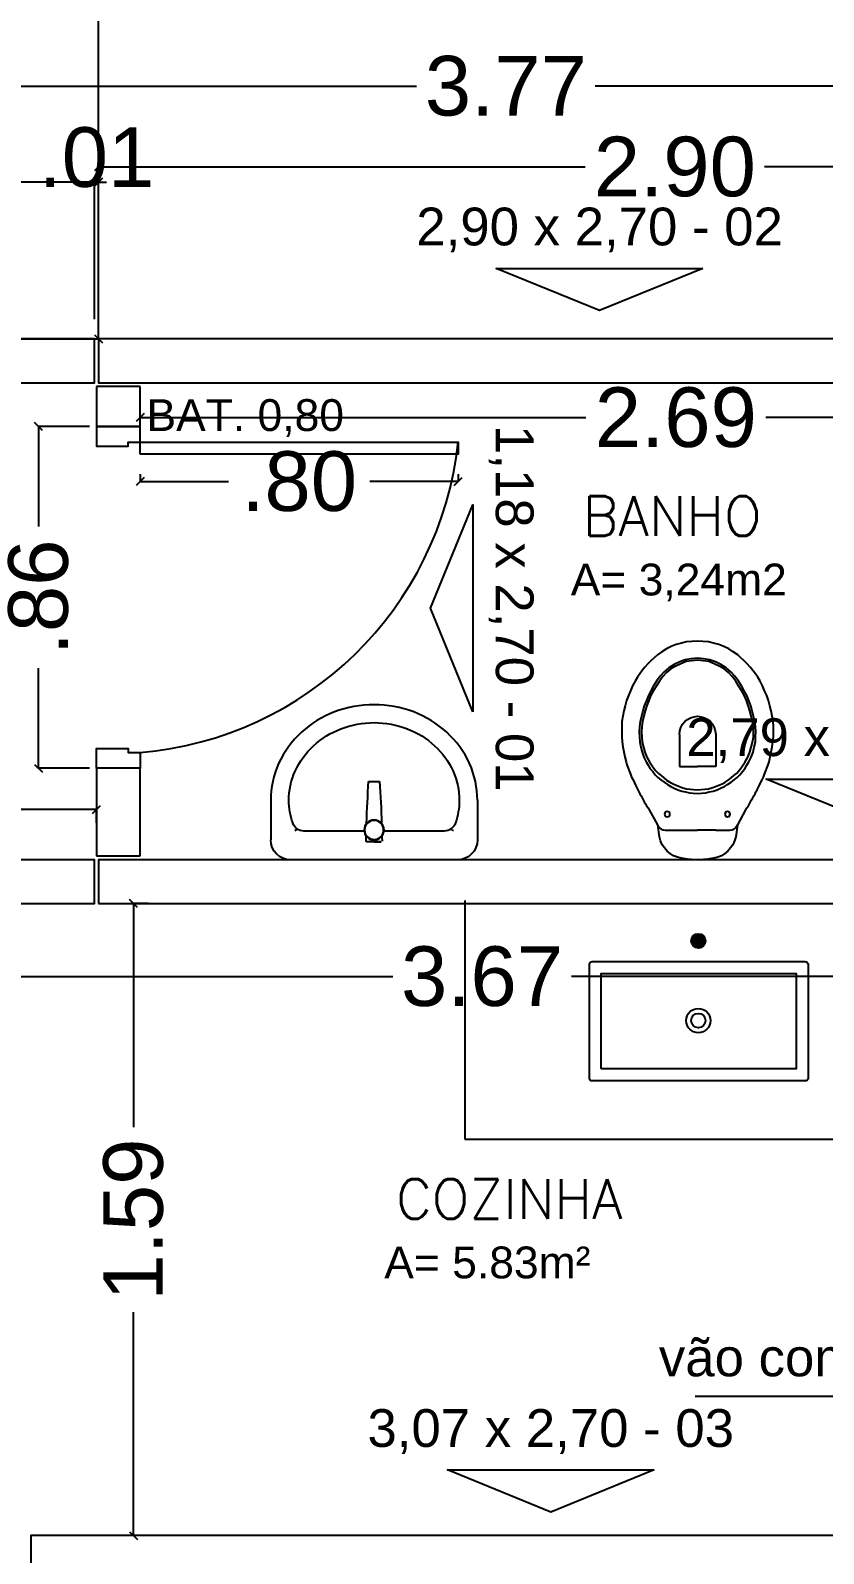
# Model space of a CAD drawing. Extents: x -135.4 to -46.2, y 65.4 to 86.5.
# Drawn here: x -101.058 to -99.063, y 74.407 to 78.238 of the extents above; entities that cross this region are included whole.
import ezdxf
from ezdxf.enums import TextEntityAlignment as Align

# ---------------------------------------------------------------- set-up
doc = ezdxf.new("R2010")
doc.units = 0
doc.header["$LTSCALE"] = 0.25
doc.header["$MEASUREMENT"] = 0
doc.header["$PDMODE"] = 34
doc.layers.get('0').update_dxf_attribs({"linetype": 'CONTINUOUS'})
doc.layers.get('Defpoints').update_dxf_attribs({"linetype": 'CONTINUOUS'})
for name, color, linetype in [('1', 1, 'CONTINUOUS'), ('3', 3, 'CONTINUOUS'), ('4', 4, 'CONTINUOUS'), ('cotas', 11, 'CONTINUOUS'), ('hatch-3', 3, 'CONTINUOUS'), ('HID-4', 1, 'CONTINUOUS'), ('LINHAS08', 2, 'CONTINUOUS'), ('paineis', 240, 'CONTINUOUS'), ('PAREDES', 4, 'CONTINUOUS'), ('sanit-4', 1, 'CONTINUOUS'), ('TEXTO', 3, 'CONTINUOUS'), ('TEXTO1', 3, 'CONTINUOUS'), ('TEXTO3', 3, 'CONTINUOUS'), ('vist-4', 1, 'CONTINUOUS')]:
    doc.layers.add(name, color=color, linetype=linetype)
doc.styles.add('Arial', font='ARIAL.TTF')
doc.styles.add('E50R60', font='ARIAL.TTF', dxfattribs={"height": 0.075})
doc.styles.add('E50R80', font='romans.shx')
doc.styles.add('ROMANS', font='ARIAL.TTF')
doc.dimstyles.new('DIM_20', dxfattribs={"dimtxt": 0.15, "dimasz": 0.02, "dimexe": 0, "dimexo": 0.05, "dimgap": 0.03, "dimtad": 0, "dimtoh": 1, "dimzin": 4, "dimdsep": 46, "dimtxsty": 'ROMANS', "dimblk": 'OBLIQUE', "dimcen": 0.03, "dimclrd": 11, "dimclre": 11, "dimclrt": 2, "dimadec": 0, "dimazin": 0, "dimtfac": 1, "dimtmove": 2, "dimatfit": 3, "dimldrblk": 'ORIGIN2', "dimfxl": 0, "dimtolj": 1, "dimtzin": 0, "dimarcsym": 0})

# ---------------------------------------------------------------- blocks, each defined once
blk = doc.blocks.new('8')
at = {"layer": 'PAREDES'}
blk.add_lwpolyline([(0, 0), (0.85, 0), (0.85, 0.11), (0, 0.11)], close=True, dxfattribs=at)
blk = doc.blocks.new('P290')
at = {"layer": 'PAREDES'}
blk.add_lwpolyline([(0, 0), (2.9, 0), (2.9, 0.11), (0, 0.11)], close=True, dxfattribs=at)
blk = doc.blocks.new('4')
at = {"layer": 'PAREDES', "rotation": 180}
blk.add_blockref('P290', (2.9, 0.11), dxfattribs=at)
blk = doc.blocks.new('_Oblique')
at = {"layer": 'cotas', "color": 0, "lineweight": -2}
blk.add_line((-0.5, -0.5), (0.5, 0.5), dxfattribs=at)
blk = doc.blocks.new('*D30')
at = {"layer": 'cotas', "color": 11, "lineweight": -2}
for p, q in [((-101.6361, 80.3817), (-100.887, 80.3817)), ((-100.887, 80.3817), (-100.887, 79.1471)), ((-100.887, 77.4617), (-100.887, 78.6964)), ((-101.6361, 77.4617), (-100.887, 77.4617))]:
    blk.add_line(p, q, dxfattribs=at)
at = {"layer": 'Defpoints', "color": 0}
for p in [(-101.6861, 80.3817), (-101.6861, 77.4617), (-100.887, 77.4617)]:
    blk.add_point(p, dxfattribs=at)
at = {"layer": 'cotas', "color": 11, "lineweight": -2, "xscale": 0.02, "yscale": 0.02, "zscale": 0.02}
for p, rotation in [((-100.887, 80.3817), 90), ((-100.887, 77.4617), 270)]:
    blk.add_blockref('_Oblique', p, dxfattribs=dict(at, rotation=rotation))
at = {"layer": 'cotas', "color": 2, "insert": (-100.887, 78.9217), "char_height": 0.15, "attachment_point": 5, "rotation": 90, "style": 'ROMANS'}
blk.add_mtext('\\A1;2.92', dxfattribs=at)
blk = doc.blocks.new('_Origin2')
at = {"layer": 'cotas', "color": 0, "lineweight": -2}
blk.add_line((-0.5, 0), (-1, 0), dxfattribs=at)
for radius in [0.5, 0.25]:
    blk.add_circle((0, 0), radius, dxfattribs=at)
blk = doc.blocks.new('*D31')
at = {"layer": 'cotas', "color": 11, "lineweight": -2}
for p, q in [((-101.747, 77.5217), (-101.747, 77.8561)), ((-101.747, 77.8561), (-101.5006, 77.8561)), ((-100.897, 77.8561), (-101.1434, 77.8561)), ((-100.897, 77.5117), (-100.897, 77.8561))]:
    blk.add_line(p, q, dxfattribs=at)
at = {"layer": 'Defpoints', "color": 0}
for p in [(-100.897, 77.8561), (-101.747, 77.4717), (-100.897, 77.4617)]:
    blk.add_point(p, dxfattribs=at)
at = {"layer": 'cotas', "color": 11, "lineweight": -2, "xscale": 0.02, "yscale": 0.02, "zscale": 0.02, "rotation": 180}
blk.add_blockref('_Oblique', (-101.747, 77.8561), dxfattribs=at)
at = {"layer": 'cotas', "color": 11, "lineweight": -2, "xscale": 0.02, "yscale": 0.02, "zscale": 0.02}
blk.add_blockref('_Oblique', (-100.897, 77.8561), dxfattribs=at)
at = {"layer": 'cotas', "color": 2, "insert": (-101.322, 77.8561), "char_height": 0.15, "attachment_point": 5, "style": 'ROMANS'}
blk.add_mtext('\\A1;.85', dxfattribs=at)
blk = doc.blocks.new('*D32')
at = {"layer": 'cotas', "color": 11, "lineweight": -2}
for p, q in [((-100.897, 77.8561), (-100.917, 77.8561)), ((-100.897, 77.5117), (-100.897, 77.8561)), ((-100.897, 77.8561), (-100.887, 77.8561)), ((-100.887, 77.5117), (-100.887, 77.8561)), ((-100.887, 77.8561), (-100.867, 77.8561))]:
    blk.add_line(p, q, dxfattribs=at)
at = {"layer": 'Defpoints', "color": 0}
for p in [(-100.887, 77.8561), (-100.897, 77.4617), (-100.887, 77.4617)]:
    blk.add_point(p, dxfattribs=at)
at = {"layer": 'cotas', "color": 11, "lineweight": -2, "xscale": 0.02, "yscale": 0.02, "zscale": 0.02}
blk.add_blockref('_Oblique', (-100.897, 77.8561), dxfattribs=at)
at = {"layer": 'cotas', "color": 11, "lineweight": -2, "xscale": 0.02, "yscale": 0.02, "zscale": 0.02, "rotation": 180}
blk.add_blockref('_Oblique', (-100.887, 77.8561), dxfattribs=at)
at = {"layer": 'cotas', "color": 2, "insert": (-100.892, 77.918), "char_height": 0.15, "attachment_point": 5, "style": 'ROMANS'}
blk.add_mtext('\\A1;.01', dxfattribs=at)
blk = doc.blocks.new('*D33')
at = {"layer": 'cotas', "color": 11, "lineweight": -2}
for p, q in [((-100.887, 77.5117), (-100.887, 77.8944)), ((-100.887, 77.8944), (-99.6629, 77.8944)), ((-97.987, 77.8944), (-99.2112, 77.8944)), ((-97.987, 77.5117), (-97.987, 77.8944))]:
    blk.add_line(p, q, dxfattribs=at)
at = {"layer": 'Defpoints', "color": 0}
for p in [(-97.987, 77.8944), (-100.887, 77.4617), (-97.987, 77.4617)]:
    blk.add_point(p, dxfattribs=at)
at = {"layer": 'cotas', "color": 11, "lineweight": -2, "xscale": 0.02, "yscale": 0.02, "zscale": 0.02, "rotation": 180}
blk.add_blockref('_Oblique', (-100.887, 77.8944), dxfattribs=at)
at = {"layer": 'cotas', "color": 11, "lineweight": -2, "xscale": 0.02, "yscale": 0.02, "zscale": 0.02}
blk.add_blockref('_Oblique', (-97.987, 77.8944), dxfattribs=at)
at = {"layer": 'cotas', "color": 2, "insert": (-99.437, 77.8944), "char_height": 0.15, "attachment_point": 5, "style": 'ROMANS'}
blk.add_mtext('\\A1;2.90', dxfattribs=at)
blk = doc.blocks.new('*D35')
at = {"layer": 'cotas', "color": 11, "lineweight": -2}
for p, q in [((-101.747, 77.5717), (-101.747, 78.0975)), ((-101.747, 78.0975), (-100.0868, 78.0975)), ((-97.977, 78.0975), (-99.6373, 78.0975)), ((-97.977, 77.5627), (-97.977, 78.0975))]:
    blk.add_line(p, q, dxfattribs=at)
at = {"layer": 'Defpoints', "color": 0}
for p in [(-101.747, 78.0975), (-101.747, 77.5217), (-97.977, 77.5127)]:
    blk.add_point(p, dxfattribs=at)
at = {"layer": 'cotas', "color": 11, "lineweight": -2, "xscale": 0.02, "yscale": 0.02, "zscale": 0.02, "rotation": 180}
blk.add_blockref('_Oblique', (-101.747, 78.0975), dxfattribs=at)
at = {"layer": 'cotas', "color": 11, "lineweight": -2, "xscale": 0.02, "yscale": 0.02, "zscale": 0.02}
blk.add_blockref('_Oblique', (-97.977, 78.0975), dxfattribs=at)
at = {"layer": 'cotas', "color": 2, "insert": (-99.862, 78.0975), "char_height": 0.15, "attachment_point": 5, "style": 'ROMANS'}
blk.add_mtext('\\A1;3.77', dxfattribs=at)
blk = doc.blocks.new('Lavatori')
for p, q in [((21, 0), (-21, 0)), ((-26, -15), (-26, -5)), ((-2.49, -7.23), (-17.64, -7.23)), ((0, -4.5), (-1.8, -4.5)), ((1.8, -4.5), (-1.8, -4.5)), ((0, -4.5), (1.8, -4.5)), ((17.64, -7.23), (2.49, -7.23)), ((26, -15), (26, -5)), ((-1.37, -19.72), (1.37, -19.72))]:
    blk.add_line(p, q)
blk.add_lwpolyline([(26, -15, -0.106878), (24.01, -24.18, -0.101579), (18.29, -32.06, -0.094885), (9.96, -37.18, -0.090639), (0, -39, -0.090639), (-9.96, -37.18, -0.094885), (-18.29, -32.06, -0.101579), (-24.01, -24.18, -0.106878), (-26, -15, -0.106878)], format="xyb")
for radius in [2.5, 2.4]:
    blk.add_circle((0, -7.5), radius)
for centre, radius, start, end in [((21, -5), 5, 0, 90), ((-21, -5), 5, 90, 180), ((-17.64, -10.23), 3, 90, 161.1369), ((-1.88, -15.82), 19.73, 154.1718, 155.3928), ((-1.8, -4.7), 0.2, 90, 180.8897), ((282.94, -0.28), 284.97, 180.8897, 181.1438), ((-282.94, -0.28), 284.97, 358.8562, 359.1103), ((17.64, -10.23), 3, 18.8631, 90), ((1.88, -15.82), 19.73, 24.6072, 25.8282), ((-3.71, -14.99), 17.72, 161.1369, 179.7948), ((282.94, -0.28), 284.97, 181.7805, 183.912), ((-282.94, -0.28), 284.97, 356.088, 358.2195), ((3.71, -14.99), 17.72, 0.2052, 18.8631), ((-3.71, -14.99), 17.72, 179.7948, 204.1968), ((3.71, -14.99), 17.72, 335.8032, 0.2052), ((-1.87, -14.16), 19.73, 204.1968, 227.3974), ((1.87, -14.16), 19.73, 312.6026, 335.8032), ((-0.69, -12.87), 21.48, 227.3974, 249.0784), ((0.69, -12.87), 21.48, 290.9216, 312.6026), ((0.08, -10.85), 23.65, 249.0784, 269.7948), ((-0.08, -10.85), 23.65, 270.2052, 290.9216)]:
    blk.add_arc(centre, radius, start, end)
blk = doc.blocks.new('BA1')
at = {"layer": 'sanit-4'}
for p, q in [((-0.381, 0.6952), (-0.3869, 0.6872)), ((-0.3745, 0.7033), (-0.381, 0.6952)), ((-0.3672, 0.7098), (-0.3745, 0.7033)), ((-0.3584, 0.7149), (-0.3672, 0.7098)), ((-0.3489, 0.7186), (-0.3584, 0.7149)), ((-0.3387, 0.7215), (-0.3489, 0.7186)), ((-0.3336, 0.7222), (-0.3387, 0.7215)), ((-0.3387, 0.7215), (-0.3387, 0.7215)), ((-0.3285, 0.7229), (-0.3336, 0.7222)), ((-0.3234, 0.7237), (-0.3285, 0.7229)), ((-0.3183, 0.7244), (-0.3234, 0.7237)), ((-0.3139, 0.7244), (-0.3183, 0.7244)), ((-0.3088, 0.7251), (-0.3139, 0.7244)), ((-0.3037, 0.7251), (-0.3088, 0.7251)), ((-0.2986, 0.7251), (-0.3037, 0.7251)), ((-0.2986, 0.7251), (-0.2986, 0.7251)), ((-0.2935, 0.7251), (-0.2986, 0.7251)), ((-0.2884, 0.7251), (-0.2935, 0.7251)), ((-0.2833, 0.7244), (-0.2884, 0.7251)), ((-0.2782, 0.7244), (-0.2833, 0.7244)), ((-0.2731, 0.7237), (-0.2782, 0.7244)), ((-0.268, 0.7229), (-0.2731, 0.7237)), ((-0.2629, 0.7222), (-0.268, 0.7229)), ((-0.2578, 0.7215), (-0.2629, 0.7222)), ((-0.2578, 0.7215), (-0.2578, 0.7215)), ((-0.2475, 0.7186), (-0.2578, 0.7215)), ((-0.2381, 0.7149), (-0.2475, 0.7186)), ((-0.2293, 0.7098), (-0.2381, 0.7149)), ((-0.222, 0.7033), (-0.2293, 0.7098)), ((-0.2154, 0.6952), (-0.222, 0.7033)), ((-0.2096, 0.6872), (-0.2154, 0.6952)), ((-0.3942, 0.6675), (-0.3985, 0.6376)), ((-0.3912, 0.6777), (-0.3942, 0.6675)), ((-0.3869, 0.6872), (-0.3912, 0.6777)), ((-0.2052, 0.6777), (-0.2096, 0.6872)), ((-0.2023, 0.6675), (-0.2052, 0.6777)), ((-0.2023, 0.6675), (-0.2023, 0.6675)), ((-0.1979, 0.6376), (-0.2023, 0.6675)), ((-0.4197, 0.5997), (-0.3993, 0.6369)), ((-0.3993, 0.6376), (-0.3971, 0.6405)), ((-0.3985, 0.6376), (-0.3993, 0.6376)), ((-0.3993, 0.6369), (-0.3993, 0.6376)), ((-0.3993, 0.6369), (-0.3993, 0.6369)), ((-0.3993, 0.6369), (-0.3993, 0.6369)), ((-0.3993, 0.6369), (-0.3993, 0.6369)), ((-0.3993, 0.6369), (-0.3993, 0.6369)), ((-0.3985, 0.6376), (-0.3985, 0.6376)), ((-0.3985, 0.6376), (-0.3985, 0.6376)), ((-0.3985, 0.6376), (-0.3985, 0.6376)), ((-0.3985, 0.6376), (-0.3985, 0.6376)), ((-0.3971, 0.6405), (-0.3942, 0.6449)), ((-0.3971, 0.6405), (-0.3971, 0.6405)), ((-0.3942, 0.6449), (-0.3898, 0.6478)), ((-0.3898, 0.6478), (-0.3847, 0.65)), ((-0.3847, 0.65), (-0.3796, 0.6507)), ((-0.3796, 0.6507), (-0.3438, 0.6507)), ((-0.3438, 0.6507), (-0.2986, 0.6507)), ((-0.2526, 0.6507), (-0.2986, 0.6507)), ((-0.2526, 0.6507), (-0.2169, 0.6507)), ((-0.2169, 0.6507), (-0.2118, 0.65)), ((-0.2169, 0.6507), (-0.2169, 0.6507)), ((-0.2118, 0.65), (-0.2067, 0.6478)), ((-0.2067, 0.6478), (-0.2023, 0.6449)), ((-0.2023, 0.6449), (-0.1994, 0.6405)), ((-0.1994, 0.6405), (-0.1979, 0.6376)), ((-0.1979, 0.6376), (-0.1979, 0.6376)), ((-0.1979, 0.6376), (-0.1979, 0.6376)), ((-0.1979, 0.6376), (-0.1979, 0.6376)), ((-0.1979, 0.6376), (-0.1979, 0.6376)), ((-0.1979, 0.6376), (-0.1979, 0.6376)), ((-0.1979, 0.6376), (-0.1979, 0.6369)), ((-0.1979, 0.6376), (-0.1979, 0.6376)), ((-0.1979, 0.6369), (-0.1972, 0.6369)), ((-0.1979, 0.6369), (-0.1979, 0.6369)), ((-0.1979, 0.6369), (-0.1979, 0.6369)), ((-0.1972, 0.6369), (-0.1768, 0.5997)), ((-0.435, 0.5741), (-0.4321, 0.5792)), ((-0.4321, 0.5792), (-0.4292, 0.5844)), ((-0.4321, 0.5792), (-0.4321, 0.5792)), ((-0.4292, 0.5844), (-0.4263, 0.5895)), ((-0.4263, 0.5895), (-0.4226, 0.5946)), ((-0.4226, 0.5946), (-0.4197, 0.5997)), ((-0.1768, 0.5997), (-0.1739, 0.5946)), ((-0.1768, 0.5997), (-0.1768, 0.5997)), ((-0.1739, 0.5946), (-0.1702, 0.5895)), ((-0.1702, 0.5895), (-0.1673, 0.5844)), ((-0.1673, 0.5844), (-0.1651, 0.5792)), ((-0.1658, 0.5792), (-0.1658, 0.5792)), ((-0.1651, 0.5792), (-0.1622, 0.5741)), ((-0.1651, 0.5792), (-0.1651, 0.5792)), ((-0.4569, 0.5318), (-0.4532, 0.5391)), ((-0.4532, 0.5391), (-0.4511, 0.5442)), ((-0.4532, 0.5391), (-0.4532, 0.5391)), ((-0.4511, 0.5442), (-0.4481, 0.5493)), ((-0.4503, 0.5391), (-0.4503, 0.5391)), ((-0.4481, 0.5493), (-0.446, 0.5544)), ((-0.446, 0.5544), (-0.443, 0.5596)), ((-0.443, 0.5596), (-0.4401, 0.5647)), ((-0.4401, 0.5647), (-0.4372, 0.569)), ((-0.4372, 0.569), (-0.435, 0.5741)), ((-0.3737, 0.5362), (-0.3657, 0.5413)), ((-0.3657, 0.5413), (-0.357, 0.545)), ((-0.3599, 0.534), (-0.3519, 0.5377)), ((-0.357, 0.545), (-0.3475, 0.5493)), ((-0.3519, 0.5377), (-0.3438, 0.5413)), ((-0.3475, 0.5493), (-0.338, 0.5523)), ((-0.3438, 0.5413), (-0.3351, 0.5442)), ((-0.338, 0.5523), (-0.3285, 0.5544)), ((-0.3351, 0.5442), (-0.3263, 0.5464)), ((-0.3285, 0.5544), (-0.3183, 0.5566)), ((-0.3263, 0.5464), (-0.3168, 0.5479)), ((-0.3183, 0.5566), (-0.3088, 0.5574)), ((-0.3168, 0.5479), (-0.3081, 0.5486)), ((-0.3088, 0.5574), (-0.2986, 0.5581)), ((-0.3081, 0.5486), (-0.2986, 0.5493)), ((-0.2986, 0.5581), (-0.2884, 0.5574)), ((-0.2986, 0.5581), (-0.2986, 0.5581)), ((-0.2986, 0.5493), (-0.2891, 0.5486)), ((-0.2986, 0.5493), (-0.2986, 0.5493)), ((-0.2891, 0.5486), (-0.2796, 0.5479)), ((-0.2884, 0.5574), (-0.2782, 0.5566)), ((-0.2796, 0.5479), (-0.2709, 0.5464)), ((-0.2782, 0.5566), (-0.2687, 0.5544)), ((-0.2709, 0.5464), (-0.2621, 0.5442)), ((-0.2687, 0.5544), (-0.2585, 0.5523)), ((-0.2621, 0.5442), (-0.2534, 0.5413)), ((-0.2585, 0.5523), (-0.249, 0.5493)), ((-0.2534, 0.5413), (-0.2446, 0.5377)), ((-0.249, 0.5493), (-0.2402, 0.545)), ((-0.2446, 0.5377), (-0.2366, 0.534)), ((-0.2402, 0.545), (-0.2308, 0.5413)), ((-0.2308, 0.5413), (-0.2227, 0.5362)), ((-0.1622, 0.5741), (-0.1593, 0.569)), ((-0.1593, 0.569), (-0.1564, 0.5647)), ((-0.1564, 0.5647), (-0.1534, 0.5596)), ((-0.1534, 0.5596), (-0.1513, 0.5544)), ((-0.1513, 0.5544), (-0.1483, 0.5493)), ((-0.1483, 0.5493), (-0.1454, 0.5442)), ((-0.1454, 0.5442), (-0.1432, 0.5391)), ((-0.1432, 0.5391), (-0.1432, 0.5391)), ((-0.1432, 0.5391), (-0.1396, 0.5318)), ((-0.4729, 0.4946), (-0.47, 0.5019)), ((-0.47, 0.5019), (-0.4671, 0.5099)), ((-0.4671, 0.5099), (-0.4642, 0.5172)), ((-0.4642, 0.5172), (-0.4605, 0.5245)), ((-0.4605, 0.5245), (-0.4569, 0.5318)), ((-0.4175, 0.4961), (-0.4109, 0.5034)), ((-0.4109, 0.5034), (-0.4044, 0.5114)), ((-0.4087, 0.4939), (-0.4029, 0.5012)), ((-0.4044, 0.5114), (-0.3978, 0.518)), ((-0.4029, 0.5012), (-0.3963, 0.5078)), ((-0.3978, 0.518), (-0.3905, 0.5245)), ((-0.3963, 0.5078), (-0.3898, 0.5136)), ((-0.3905, 0.5245), (-0.3825, 0.5304)), ((-0.3898, 0.5136), (-0.3832, 0.5194)), ((-0.3832, 0.5194), (-0.3759, 0.5253)), ((-0.3825, 0.5304), (-0.3737, 0.5362)), ((-0.3759, 0.5253), (-0.3679, 0.5296)), ((-0.3679, 0.5296), (-0.3599, 0.534)), ((-0.2366, 0.534), (-0.2286, 0.5296)), ((-0.2286, 0.5296), (-0.2213, 0.5253)), ((-0.2227, 0.5362), (-0.214, 0.5304)), ((-0.2213, 0.5253), (-0.214, 0.5194)), ((-0.214, 0.5304), (-0.206, 0.5245)), ((-0.214, 0.5194), (-0.2067, 0.5136)), ((-0.2067, 0.5136), (-0.2001, 0.5078)), ((-0.206, 0.5245), (-0.1987, 0.518)), ((-0.2001, 0.5078), (-0.1943, 0.5012)), ((-0.1987, 0.518), (-0.1921, 0.5114)), ((-0.1943, 0.5012), (-0.1885, 0.4939)), ((-0.1921, 0.5114), (-0.1855, 0.5034)), ((-0.1855, 0.5034), (-0.179, 0.4961)), ((-0.1396, 0.5318), (-0.1359, 0.5245)), ((-0.1359, 0.5245), (-0.1323, 0.5172)), ((-0.1323, 0.5172), (-0.1294, 0.5099)), ((-0.1294, 0.5099), (-0.1265, 0.5019)), ((-0.1265, 0.5019), (-0.1235, 0.4946)), ((-0.4839, 0.4538), (-0.481, 0.4662)), ((-0.481, 0.4662), (-0.478, 0.4786)), ((-0.478, 0.4786), (-0.4759, 0.4866)), ((-0.478, 0.4786), (-0.478, 0.4786)), ((-0.4759, 0.4866), (-0.4729, 0.4946)), ((-0.4379, 0.4545), (-0.4336, 0.4669)), ((-0.4336, 0.4669), (-0.4277, 0.4786)), ((-0.4306, 0.4545), (-0.4255, 0.4669)), ((-0.4277, 0.4786), (-0.4226, 0.4873)), ((-0.4277, 0.4786), (-0.4277, 0.4786)), ((-0.4255, 0.4669), (-0.419, 0.4786)), ((-0.4226, 0.4873), (-0.4175, 0.4961)), ((-0.419, 0.4786), (-0.4139, 0.4866)), ((-0.419, 0.4786), (-0.419, 0.4786)), ((-0.4139, 0.4866), (-0.4087, 0.4939)), ((-0.3438, 0.4903), (-0.2986, 0.4903)), ((-0.3438, 0.41), (-0.3438, 0.4903)), ((-0.2526, 0.4903), (-0.2986, 0.4903)), ((-0.2526, 0.41), (-0.2526, 0.4903)), ((-0.1885, 0.4939), (-0.1834, 0.4866)), ((-0.1834, 0.4866), (-0.1782, 0.4786)), ((-0.179, 0.4961), (-0.1739, 0.4873)), ((-0.1782, 0.4786), (-0.1717, 0.4669)), ((-0.1782, 0.4786), (-0.1782, 0.4786)), ((-0.1739, 0.4873), (-0.1688, 0.4786)), ((-0.1717, 0.4669), (-0.1666, 0.4545)), ((-0.1688, 0.4786), (-0.1629, 0.4669)), ((-0.1688, 0.4786), (-0.1688, 0.4786)), ((-0.1629, 0.4669), (-0.1586, 0.4545)), ((-0.1235, 0.4946), (-0.1206, 0.4866)), ((-0.1206, 0.4866), (-0.1184, 0.4786)), ((-0.1184, 0.4786), (-0.1155, 0.4662)), ((-0.1184, 0.4786), (-0.1184, 0.4786)), ((-0.1155, 0.4662), (-0.1126, 0.4538)), ((-0.489, 0.4159), (-0.4875, 0.4283)), ((-0.4875, 0.4283), (-0.4861, 0.4414)), ((-0.4861, 0.4414), (-0.4839, 0.4538)), ((-0.4445, 0.4159), (-0.4438, 0.429)), ((-0.4438, 0.429), (-0.4408, 0.4421)), ((-0.4408, 0.4421), (-0.4379, 0.4545)), ((-0.4387, 0.4166), (-0.4372, 0.4297)), ((-0.4372, 0.4297), (-0.4343, 0.4421)), ((-0.4343, 0.4421), (-0.4306, 0.4545)), ((-0.1666, 0.4545), (-0.1629, 0.4421)), ((-0.1629, 0.4421), (-0.16, 0.4297)), ((-0.16, 0.4297), (-0.1578, 0.4166)), ((-0.1586, 0.4545), (-0.1556, 0.4421)), ((-0.1556, 0.4421), (-0.1527, 0.429)), ((-0.1527, 0.429), (-0.152, 0.4159)), ((-0.1126, 0.4538), (-0.1104, 0.4414)), ((-0.1104, 0.4414), (-0.1089, 0.4283)), ((-0.1089, 0.4283), (-0.1075, 0.4159)), ((-0.489, 0.4027), (-0.489, 0.4159)), ((-0.489, 0.3903), (-0.489, 0.4027)), ((-0.4883, 0.3772), (-0.489, 0.3903)), ((-0.4452, 0.4035), (-0.4445, 0.4159)), ((-0.4445, 0.3903), (-0.4452, 0.4035)), ((-0.4423, 0.3772), (-0.4445, 0.3903)), ((-0.4394, 0.4035), (-0.4387, 0.4166)), ((-0.4387, 0.3903), (-0.4394, 0.4035)), ((-0.4365, 0.3772), (-0.4387, 0.3903)), ((-0.1578, 0.3903), (-0.16, 0.3772)), ((-0.1578, 0.4166), (-0.1578, 0.4035)), ((-0.1578, 0.4035), (-0.1578, 0.3903)), ((-0.152, 0.3903), (-0.1542, 0.3772)), ((-0.152, 0.4159), (-0.1513, 0.4035)), ((-0.1513, 0.4035), (-0.152, 0.3903)), ((-0.1075, 0.3903), (-0.1082, 0.3772)), ((-0.1075, 0.4159), (-0.1075, 0.4027)), ((-0.1075, 0.4027), (-0.1075, 0.3903)), ((-0.4883, 0.3772), (-0.4883, 0.3772)), ((-0.4861, 0.3641), (-0.4883, 0.3772)), ((-0.4839, 0.3509), (-0.4861, 0.3641)), ((-0.4802, 0.3378), (-0.4839, 0.3509)), ((-0.4423, 0.3772), (-0.4423, 0.3772)), ((-0.4394, 0.3641), (-0.4423, 0.3772)), ((-0.4357, 0.3509), (-0.4394, 0.3641)), ((-0.4365, 0.3772), (-0.4365, 0.3772)), ((-0.4336, 0.3633), (-0.4365, 0.3772)), ((-0.4321, 0.3378), (-0.4357, 0.3509)), ((-0.4299, 0.3502), (-0.4336, 0.3633)), ((-0.4255, 0.3371), (-0.4299, 0.3502)), ((-0.1666, 0.3502), (-0.171, 0.3371)), ((-0.1629, 0.3633), (-0.1666, 0.3502)), ((-0.1607, 0.3509), (-0.1644, 0.3378)), ((-0.16, 0.3772), (-0.1629, 0.3633)), ((-0.1571, 0.3641), (-0.1607, 0.3509)), ((-0.16, 0.3772), (-0.16, 0.3772)), ((-0.1542, 0.3772), (-0.1571, 0.3641)), ((-0.1542, 0.3772), (-0.1542, 0.3772)), ((-0.1126, 0.3509), (-0.1162, 0.3378)), ((-0.1104, 0.3641), (-0.1126, 0.3509)), ((-0.1082, 0.3772), (-0.1104, 0.3641)), ((-0.1082, 0.3772), (-0.1082, 0.3772)), ((-0.4766, 0.3247), (-0.4802, 0.3378)), ((-0.4722, 0.3123), (-0.4766, 0.3247)), ((-0.4671, 0.2999), (-0.4722, 0.3123)), ((-0.427, 0.3247), (-0.4321, 0.3378)), ((-0.4219, 0.3123), (-0.427, 0.3247)), ((-0.4204, 0.3247), (-0.4255, 0.3371)), ((-0.4153, 0.2999), (-0.4219, 0.3123)), ((-0.4153, 0.3115), (-0.4204, 0.3247)), ((-0.4087, 0.2991), (-0.4153, 0.3115)), ((-0.1812, 0.3115), (-0.1877, 0.2991)), ((-0.1753, 0.3247), (-0.1812, 0.3115)), ((-0.1746, 0.3123), (-0.1812, 0.2999)), ((-0.171, 0.3371), (-0.1753, 0.3247)), ((-0.1695, 0.3247), (-0.1746, 0.3123)), ((-0.1644, 0.3378), (-0.1695, 0.3247)), ((-0.1243, 0.3123), (-0.1294, 0.2999)), ((-0.1199, 0.3247), (-0.1243, 0.3123)), ((-0.1162, 0.3378), (-0.1199, 0.3247)), ((-0.462, 0.2875), (-0.4671, 0.2999)), ((-0.4554, 0.2758), (-0.462, 0.2875)), ((-0.4554, 0.2758), (-0.4554, 0.2758)), ((-0.4496, 0.2663), (-0.4554, 0.2758)), ((-0.4474, 0.2758), (-0.4474, 0.2758)), ((-0.4087, 0.2875), (-0.4153, 0.2999)), ((-0.4015, 0.2875), (-0.4087, 0.2991)), ((-0.4015, 0.2758), (-0.4087, 0.2875)), ((-0.3942, 0.2758), (-0.4015, 0.2875)), ((-0.4015, 0.2758), (-0.4015, 0.2758)), ((-0.392, 0.2634), (-0.4015, 0.2758)), ((-0.3942, 0.2758), (-0.3942, 0.2758)), ((-0.3854, 0.2641), (-0.3942, 0.2758)), ((-0.2023, 0.2758), (-0.2111, 0.2641)), ((-0.195, 0.2758), (-0.2045, 0.2634)), ((-0.195, 0.2875), (-0.2023, 0.2758)), ((-0.2023, 0.2758), (-0.2023, 0.2758)), ((-0.1877, 0.2991), (-0.195, 0.2875)), ((-0.1877, 0.2875), (-0.195, 0.2758)), ((-0.195, 0.2758), (-0.195, 0.2758)), ((-0.1812, 0.2999), (-0.1877, 0.2875)), ((-0.141, 0.2758), (-0.1469, 0.2663)), ((-0.1345, 0.2875), (-0.141, 0.2758)), ((-0.141, 0.2758), (-0.141, 0.2758)), ((-0.1294, 0.2999), (-0.1345, 0.2875)), ((-0.4438, 0.2576), (-0.4496, 0.2663)), ((-0.4372, 0.2488), (-0.4438, 0.2576)), ((-0.4306, 0.2408), (-0.4372, 0.2488)), ((-0.4233, 0.232), (-0.4306, 0.2408)), ((-0.4153, 0.2247), (-0.4233, 0.232)), ((-0.3818, 0.2525), (-0.392, 0.2634)), ((-0.3759, 0.2539), (-0.3854, 0.2641)), ((-0.3701, 0.2422), (-0.3818, 0.2525)), ((-0.365, 0.2452), (-0.3759, 0.2539)), ((-0.357, 0.2342), (-0.3701, 0.2422)), ((-0.3526, 0.2379), (-0.365, 0.2452)), ((-0.3431, 0.2277), (-0.357, 0.2342)), ((-0.3402, 0.232), (-0.3526, 0.2379)), ((-0.3271, 0.2269), (-0.3402, 0.232)), ((-0.2563, 0.232), (-0.2702, 0.2269)), ((-0.2439, 0.2379), (-0.2563, 0.232)), ((-0.2395, 0.2342), (-0.2534, 0.2277)), ((-0.2315, 0.2452), (-0.2439, 0.2379)), ((-0.2264, 0.2422), (-0.2395, 0.2342)), ((-0.2206, 0.2539), (-0.2315, 0.2452)), ((-0.2147, 0.2525), (-0.2264, 0.2422)), ((-0.2111, 0.2641), (-0.2206, 0.2539)), ((-0.2045, 0.2634), (-0.2147, 0.2525)), ((-0.1731, 0.232), (-0.1812, 0.2247)), ((-0.1658, 0.2408), (-0.1731, 0.232)), ((-0.1593, 0.2488), (-0.1658, 0.2408)), ((-0.1527, 0.2576), (-0.1593, 0.2488)), ((-0.1469, 0.2663), (-0.1527, 0.2576)), ((-0.4073, 0.2174), (-0.4153, 0.2247)), ((-0.3993, 0.2101), (-0.4073, 0.2174)), ((-0.3993, 0.2101), (-0.3993, 0.2101)), ((-0.3883, 0.2021), (-0.3993, 0.2101)), ((-0.3767, 0.1948), (-0.3883, 0.2021)), ((-0.3643, 0.189), (-0.3767, 0.1948)), ((-0.3292, 0.2225), (-0.3431, 0.2277)), ((-0.3139, 0.2196), (-0.3292, 0.2225)), ((-0.3132, 0.2247), (-0.3271, 0.2269)), ((-0.2986, 0.2182), (-0.3139, 0.2196)), ((-0.2986, 0.2233), (-0.3132, 0.2247)), ((-0.284, 0.2247), (-0.2986, 0.2233)), ((-0.2986, 0.2233), (-0.2986, 0.2233)), ((-0.2833, 0.2196), (-0.2986, 0.2182)), ((-0.2986, 0.2182), (-0.2986, 0.2182)), ((-0.2702, 0.2269), (-0.284, 0.2247)), ((-0.268, 0.2225), (-0.2833, 0.2196)), ((-0.2534, 0.2277), (-0.268, 0.2225)), ((-0.2198, 0.1948), (-0.2322, 0.189)), ((-0.2082, 0.2021), (-0.2198, 0.1948)), ((-0.1972, 0.2101), (-0.2082, 0.2021)), ((-0.1892, 0.2174), (-0.1972, 0.2101)), ((-0.1972, 0.2101), (-0.1972, 0.2101)), ((-0.1812, 0.2247), (-0.1892, 0.2174)), ((-0.3519, 0.1839), (-0.3643, 0.189)), ((-0.3387, 0.1802), (-0.3519, 0.1839)), ((-0.3256, 0.1773), (-0.3387, 0.1802)), ((-0.3125, 0.1759), (-0.3256, 0.1773)), ((-0.2986, 0.1751), (-0.3125, 0.1759)), ((-0.2847, 0.1759), (-0.2986, 0.1751)), ((-0.2986, 0.1751), (-0.2986, 0.1751)), ((-0.2709, 0.1773), (-0.2847, 0.1759)), ((-0.2578, 0.1802), (-0.2709, 0.1773)), ((-0.2446, 0.1839), (-0.2578, 0.1802)), ((-0.2322, 0.189), (-0.2446, 0.1839))]:
    blk.add_line(p, q, dxfattribs=at)
for centre in [(-0.3744, 0.6105), (-0.2228, 0.6105)]:
    blk.add_circle(centre, 0.00672, dxfattribs=at)
blk.add_arc((-0.2982, 0.41), 0.0456, 180, 0, dxfattribs=at)
blk = doc.blocks.new('ST10')
at = {"layer": 'sanit-4'}
h = blk.add_hatch(dxfattribs=at)
h.set_pattern_fill('ANSI31', color=256, scale=0.02, style=0)
h.set_pattern_definition([(45, (19.6210182, 28.5309195), (-0.00176776695, 0.00176776695), [])])
h.paths.add_polyline_path([(0.4684, 0.6097, 1), (0.4324, 0.6097, 1)])
blk.add_lwpolyline([(0.1832, 0.2575, -0.414214), (0.1762, 0.2645), (0.1762, 0.5505, -0.414214), (0.1832, 0.5575), (0.7192, 0.5575, -0.414214), (0.7262, 0.5505), (0.7262, 0.2645, -0.414214), (0.7192, 0.2575)], format="xyb", close=True, dxfattribs=at)
blk.add_lwpolyline([(0.2062, 0.2875), (0.2062, 0.5275), (0.6962, 0.5275), (0.6962, 0.2875)], close=True, dxfattribs=at)
for centre, radius in [((0.4504, 0.6097), 0.018), ((0.4504, 0.4093), 0.0305), ((0.4504, 0.4093), 0.018)]:
    blk.add_circle(centre, radius, dxfattribs=at)
blk = doc.blocks.new('*D79')
at = {"layer": 'cotas', "color": 11, "lineweight": -2}
for p, q in [((-100.782, 77.2217), (-100.782, 77.2639)), ((-100.782, 77.2639), (-99.6608, 77.2639)), ((-98.087, 77.2639), (-99.2083, 77.2639)), ((-98.087, 77.2217), (-98.087, 77.2639))]:
    blk.add_line(p, q, dxfattribs=at)
at = {"layer": 'Defpoints', "color": 0}
for p in [(-100.782, 77.2717), (-98.087, 77.2717), (-100.782, 77.2639)]:
    blk.add_point(p, dxfattribs=at)
at = {"layer": 'cotas', "color": 11, "lineweight": -2, "xscale": 0.02, "yscale": 0.02, "zscale": 0.02, "rotation": 180}
blk.add_blockref('_Oblique', (-100.782, 77.2639), dxfattribs=at)
at = {"layer": 'cotas', "color": 11, "lineweight": -2, "xscale": 0.02, "yscale": 0.02, "zscale": 0.02}
blk.add_blockref('_Oblique', (-98.087, 77.2639), dxfattribs=at)
at = {"layer": 'cotas', "color": 2, "insert": (-99.4345, 77.2639), "char_height": 0.15, "attachment_point": 5, "style": 'ROMANS'}
blk.add_mtext('\\A1;2.69', dxfattribs=at)
blk = doc.blocks.new('*D84')
at = {"layer": 'cotas', "color": 11, "lineweight": -2}
for p, q in [((-101.757, 75.8995), (-101.757, 75.8579)), ((-101.757, 75.8579), (-100.1468, 75.8579)), ((-98.087, 75.8579), (-99.6973, 75.8579)), ((-98.087, 75.8573), (-98.087, 75.8579))]:
    blk.add_line(p, q, dxfattribs=at)
at = {"layer": 'Defpoints', "color": 0}
for p in [(-98.087, 75.8579), (-101.757, 75.8495), (-98.087, 75.8073)]:
    blk.add_point(p, dxfattribs=at)
at = {"layer": 'cotas', "color": 11, "lineweight": -2, "xscale": 0.02, "yscale": 0.02, "zscale": 0.02, "rotation": 180}
blk.add_blockref('_Oblique', (-101.757, 75.8579), dxfattribs=at)
at = {"layer": 'cotas', "color": 11, "lineweight": -2, "xscale": 0.02, "yscale": 0.02, "zscale": 0.02}
blk.add_blockref('_Oblique', (-98.087, 75.8579), dxfattribs=at)
at = {"layer": 'cotas', "color": 2, "insert": (-99.922, 75.8579), "char_height": 0.15, "attachment_point": 5, "style": 'ROMANS'}
blk.add_mtext('\\A1;3.67', dxfattribs=at)
blk = doc.blocks.new('*D85')
at = {"layer": 'cotas', "color": 11, "lineweight": -2}
for p, q in [((-100.7615, 76.0417), (-100.799, 76.0417)), ((-100.799, 76.0417), (-100.799, 75.4794)), ((-100.799, 74.4517), (-100.799, 75.0141)), ((-100.7615, 74.4517), (-100.799, 74.4517))]:
    blk.add_line(p, q, dxfattribs=at)
at = {"layer": 'Defpoints', "color": 0}
for p in [(-100.8115, 76.0417), (-100.8115, 74.4517), (-100.799, 74.4517)]:
    blk.add_point(p, dxfattribs=at)
at = {"layer": 'cotas', "color": 11, "lineweight": -2, "xscale": 0.02, "yscale": 0.02, "zscale": 0.02}
for p, rotation in [((-100.799, 76.0417), 90), ((-100.799, 74.4517), 270)]:
    blk.add_blockref('_Oblique', p, dxfattribs=dict(at, rotation=rotation))
at = {"layer": 'cotas', "color": 2, "insert": (-100.799, 75.2467), "char_height": 0.15, "attachment_point": 5, "rotation": 90, "style": 'ROMANS'}
blk.add_mtext('\\A1;1.59', dxfattribs=at)
blk = doc.blocks.new('*D94')
at = {"layer": 'cotas', "color": 11, "lineweight": -2}
for p, q in [((-97.977, 74.5117), (-97.977, 73.9951)), ((-106.057, 74.2517), (-106.057, 73.9951)), ((-106.057, 73.9951), (-102.7177, 73.9951)), ((-97.977, 73.9951), (-102.2676, 73.9951))]:
    blk.add_line(p, q, dxfattribs=at)
at = {"layer": 'Defpoints', "color": 0}
for p in [(-97.977, 74.5617), (-106.057, 74.3017), (-106.057, 73.9951)]:
    blk.add_point(p, dxfattribs=at)
at = {"layer": 'cotas', "color": 11, "lineweight": -2, "xscale": 0.02, "yscale": 0.02, "zscale": 0.02, "rotation": 180}
blk.add_blockref('_Oblique', (-106.057, 73.9951), dxfattribs=at)
at = {"layer": 'cotas', "color": 11, "lineweight": -2, "xscale": 0.02, "yscale": 0.02, "zscale": 0.02}
blk.add_blockref('_Oblique', (-97.977, 73.9951), dxfattribs=at)
at = {"layer": 'cotas', "color": 2, "insert": (-102.4926, 73.9951), "char_height": 0.15, "attachment_point": 5, "style": 'ROMANS'}
blk.add_mtext('\\A1;8.08', dxfattribs=at)
blk = doc.blocks.new('*D107')
at = {"layer": 'Defpoints', "color": 0}
for p in [(-101.867, 76.2778), (-100.892, 76.1943), (-101.867, 76.1417)]:
    blk.add_point(p, dxfattribs=at)
at = {"layer": 'LINHAS08', "color": 11, "lineweight": -2}
for p, q in [((-101.867, 76.1917), (-101.867, 76.2778)), ((-101.867, 76.2778), (-101.5577, 76.2778)), ((-100.892, 76.2778), (-101.2013, 76.2778)), ((-100.892, 76.2443), (-100.892, 76.2778))]:
    blk.add_line(p, q, dxfattribs=at)
at = {"layer": 'LINHAS08', "color": 11, "lineweight": -2, "xscale": 0.02, "yscale": 0.02, "zscale": 0.02, "rotation": 180}
blk.add_blockref('_Oblique', (-101.867, 76.2778), dxfattribs=at)
at = {"layer": 'LINHAS08', "color": 11, "lineweight": -2, "xscale": 0.02, "yscale": 0.02, "zscale": 0.02}
blk.add_blockref('_Oblique', (-100.892, 76.2778), dxfattribs=at)
at = {"layer": 'LINHAS08', "color": 2, "insert": (-101.3795, 76.2778), "char_height": 0.15, "attachment_point": 5, "style": 'ROMANS'}
blk.add_mtext('\\A1;.98', dxfattribs=at)
blk = doc.blocks.new('*D110')
at = {"layer": 'Defpoints', "color": 0}
for p in [(-101.0379, 77.2417), (-100.8595, 77.2417), (-100.8595, 76.3817)]:
    blk.add_point(p, dxfattribs=at)
at = {"layer": 'LINHAS08', "color": 11, "lineweight": -2}
for p, q in [((-100.9095, 77.2417), (-101.0379, 77.2417)), ((-101.0379, 77.2417), (-101.0379, 76.9898)), ((-101.0379, 76.3817), (-101.0379, 76.6337)), ((-100.9095, 76.3817), (-101.0379, 76.3817))]:
    blk.add_line(p, q, dxfattribs=at)
at = {"layer": 'LINHAS08', "color": 11, "lineweight": -2, "xscale": 0.02, "yscale": 0.02, "zscale": 0.02}
for p, rotation in [((-101.0379, 77.2417), 90), ((-101.0379, 76.3817), 270)]:
    blk.add_blockref('_Oblique', p, dxfattribs=dict(at, rotation=rotation))
at = {"layer": 'LINHAS08', "color": 2, "insert": (-101.0379, 76.8117), "char_height": 0.15, "attachment_point": 5, "rotation": 90, "style": 'ROMANS'}
blk.add_mtext('\\A1;.86', dxfattribs=at)
blk = doc.blocks.new('*D111')
at = {"layer": 'Defpoints', "color": 0}
for p in [(-100.782, 77.1717), (-99.982, 77.1717), (-99.982, 77.103)]:
    blk.add_point(p, dxfattribs=at)
at = {"layer": 'LINHAS08', "color": 11, "lineweight": -2}
for p, q in [((-100.782, 77.1217), (-100.782, 77.103)), ((-99.982, 77.1217), (-99.982, 77.103)), ((-100.782, 77.103), (-100.5598, 77.103)), ((-99.982, 77.103), (-100.2042, 77.103))]:
    blk.add_line(p, q, dxfattribs=at)
at = {"layer": 'LINHAS08', "color": 11, "lineweight": -2, "xscale": 0.02, "yscale": 0.02, "zscale": 0.02, "rotation": 180}
blk.add_blockref('_Oblique', (-100.782, 77.103), dxfattribs=at)
at = {"layer": 'LINHAS08', "color": 11, "lineweight": -2, "xscale": 0.02, "yscale": 0.02, "zscale": 0.02}
blk.add_blockref('_Oblique', (-99.982, 77.103), dxfattribs=at)
at = {"layer": 'LINHAS08', "color": 2, "insert": (-100.382, 77.103), "char_height": 0.15, "attachment_point": 5, "style": 'ROMANS'}
blk.add_mtext('\\A1;.80', dxfattribs=at)

msp = doc.modelspace()

# ---------------------------------------------------------------- linework, layer by layer
at = {"layer": '1'}
msp.add_arc((-100.8556, 77.2974), 0.8788, 274.8012, 353.7484, dxfattribs=at)
at = {"layer": '3'}
for points in [[(-100.892, 77.2417), (-100.892, 77.1917), (-100.812, 77.1917), (-100.812, 77.2017), (-100.782, 77.2017), (-100.782, 77.2417)], [(-100.892, 76.3817), (-100.892, 76.4317), (-100.812, 76.4317), (-100.812, 76.4217), (-100.782, 76.4217), (-100.782, 76.3817)]]:
    msp.add_lwpolyline(points, dxfattribs=at)
msp.add_lwpolyline([(-100.782, 77.1717), (-100.782, 77.2017), (-99.982, 77.2017), (-99.982, 77.1717)], close=True, dxfattribs=at)
at = {"layer": '4'}
for p, q in [((-100.892, 77.2417), (-100.782, 77.2417)), ((-100.782, 76.3817), (-100.892, 76.3817))]:
    msp.add_line(p, q, dxfattribs=at)
at = {"layer": 'HID-4'}
for p, q in [((-99.9652, 76.049), (-99.9652, 75.449)), ((-99.9652, 75.449), (-98.7608, 75.449))]:
    msp.add_line(p, q, dxfattribs=at)
at = {"layer": 'paineis', "color": 4}
for points in [[(-99.3663, 77.639), (-99.6263, 77.5331), (-99.6263, 77.5331), (-99.8863, 77.639)], [(-99.9456, 76.5242), (-100.0514, 76.7842), (-100.0514, 76.7842), (-99.9456, 77.0442)], [(-98.6872, 76.3546), (-98.9472, 76.2487), (-98.9472, 76.2487), (-99.2072, 76.3546)], [(-99.4892, 74.6169), (-99.7492, 74.511), (-99.7492, 74.511), (-100.0092, 74.6169)]]:
    msp.add_lwpolyline(points, close=True, dxfattribs=at)
at = {"layer": 'PAREDES'}
for p, q in [((-100.782, 77.3417), (-100.892, 77.3417)), ((-100.892, 77.3417), (-100.892, 77.2417)), ((-100.782, 77.2417), (-100.782, 77.3417)), ((-100.782, 77.2417), (-100.892, 77.2417)), ((-100.782, 76.3817), (-100.892, 76.3817)), ((-100.892, 76.3817), (-100.892, 76.1617)), ((-100.782, 76.3817), (-100.892, 76.3817)), ((-100.782, 76.1617), (-100.782, 76.3817)), ((-100.892, 76.1617), (-100.782, 76.1617))]:
    msp.add_line(p, q, dxfattribs=at)
for points in [[(-100.887, 76.0417), (-98.097, 76.0417), (-98.097, 76.1517), (-100.887, 76.1517)], [(-101.057, 74.3117), (-97.987, 74.3117), (-97.987, 74.4517), (-101.057, 74.4517)]]:
    msp.add_lwpolyline(points, close=True, dxfattribs=at)

# ---------------------------------------------------------------- block references
at = {"xscale": -1, "rotation": 180}
msp.add_blockref('BA1', (-99.0817, 76.8769), dxfattribs=at)
at = {"layer": 'hatch-3'}
msp.add_blockref('ST10', (-99.8282, 75.338), dxfattribs=at)
at = {"layer": 'PAREDES'}
for name, p in [('8', (-101.747, 77.3517)), ('4', (-100.887, 77.3517)), ('8', (-101.747, 76.0417))]:
    msp.add_blockref(name, p, dxfattribs=at)
at = {"layer": 'vist-4', "xscale": -0.009999999999990905, "yscale": 0.009999999999990905, "zscale": 0.01, "rotation": 180}
msp.add_blockref('Lavatori', (-100.1936, 76.1517), dxfattribs=at)

# ---------------------------------------------------------------- texts
at = {"layer": 'TEXTO1', "color": 2, "style": 'Arial'}
for s, p in [('2,90 x 2,70 - 02', (-99.6263, 77.7364)), ('2,79 x 2,70 - 01', (-98.9472, 76.452)), ('3,07 x 2,70 - 03', (-99.7492, 74.7143))]:
    msp.add_text(s, height=0.095, dxfattribs=at).set_placement(p, align=Align.MIDDLE)
at = {"layer": 'TEXTO1', "color": 10, "style": 'E50R60'}
for s, p in [('BAT. 0,80', (-100.7662, 77.2302)), ('A= 3,24m2', (-99.6989, 76.8166)), ('A= 5.83m²', (-100.168, 75.0989))]:
    msp.add_text(s, height=0.08, dxfattribs=at).set_placement(p)
at = {"layer": 'TEXTO1', "color": 2, "style": 'Arial'}
msp.add_text('1,18 x 2,70 - 01', height=0.095, rotation=270, dxfattribs=at).set_placement((-99.8481, 76.7842), align=Align.MIDDLE)
msp.add_text('vão com contra marco', height=0.095, dxfattribs=at).set_placement((-99.4772, 74.8525))
at = {"layer": 'TEXTO3', "color": 3, "style": 'E50R80'}
for s, p in [('BANHO', (-99.6691, 76.9663)), ('COZINHA', (-100.1383, 75.2486))]:
    msp.add_text(s, height=0.1, dxfattribs=at).set_placement(p)

# ---------------------------------------------------------------- dimensions: what is measured, and where the dimension line sits
at = {"layer": 'cotas'}
for base, p1, p2, picture, middle in [((-100.887, 77.4617), (-101.6861, 80.3817), (-101.6861, 77.4617), '*D30', (-100.887, 78.9217)), ((-100.799, 74.4517), (-100.8115, 76.0417), (-100.8115, 74.4517), '*D85', (-100.799, 75.2467))]:
    dim = msp.add_linear_dim(base=base, p1=p1, p2=p2, angle=90, dimstyle='DIM_20', dxfattribs=at)
    dim.commit()
    dim.dimension.update_dxf_attribs({"geometry": picture, "text_midpoint": middle})
for base, p1, p2, picture, middle in [((-101.747, 78.0975), (-97.977, 77.5127), (-101.747, 77.5217), '*D35', (-99.862, 78.0975)), ((-97.987, 77.8944), (-100.887, 77.4617), (-97.987, 77.4617), '*D33', (-99.437, 77.8944)), ((-100.897, 77.8561), (-101.747, 77.4717), (-100.897, 77.4617), '*D31', (-101.322, 77.8561)), ((-100.7820151727, 77.2638936329), (-98.0870151728, 77.2717457041), (-100.7820151727, 77.2717457041), '*D79', (-99.4345151727, 77.2638936329)), ((-98.087, 75.8579), (-101.757, 75.8495), (-98.087, 75.8073), '*D84', (-99.922, 75.8579))]:
    dim = msp.add_linear_dim(base=base, p1=p1, p2=p2, dimstyle='DIM_20', dxfattribs=at)
    dim.commit()
    dim.dimension.update_dxf_attribs({"geometry": picture, "text_midpoint": middle})
for base, p1, p2, picture, middle in [((-100.887, 77.8561), (-100.897, 77.4617), (-100.887, 77.4617), '*D32', (-100.892, 77.918)), ((-106.057, 73.9951), (-97.977, 74.5617), (-106.057, 74.3017), '*D94', (-102.4926, 73.9951))]:
    dim = msp.add_linear_dim(base=base, p1=p1, p2=p2, dimstyle='DIM_20', dxfattribs=at)
    dim.commit()
    dim.dimension.update_dxf_attribs({"geometry": picture, "text_midpoint": middle, "dimtype": 160})
at = {"layer": 'LINHAS08'}
dim = msp.add_linear_dim(base=(-101.0379, 77.2417), p1=(-100.8595, 76.3817), p2=(-100.8595, 77.2417), angle=90, dimstyle='DIM_20', override={"dimcen": 0.324234}, dxfattribs=at)
dim.commit()
dim.dimension.update_dxf_attribs({"geometry": '*D110', "text_midpoint": (-101.0379, 76.8117)})
for base, p1, p2, picture, middle in [((-99.982, 77.103), (-100.782, 77.1717), (-99.982, 77.1717), '*D111', (-100.382, 77.103)), ((-101.8670151728, 76.2778194919), (-100.8920151727, 76.1942782821), (-101.8670151728, 76.1417456944), '*D107', (-101.3795151727, 76.2778194919))]:
    dim = msp.add_linear_dim(base=base, p1=p1, p2=p2, dimstyle='DIM_20', override={"dimcen": 0.324234}, dxfattribs=at)
    dim.commit()
    dim.dimension.update_dxf_attribs({"geometry": picture, "text_midpoint": middle})

# ---------------------------------------------------------------- leaders
at = {"layer": 'TEXTO'}
msp.add_leader([(-98.0284, 74.9882), (-98.2063, 74.8014), (-99.3856, 74.8014)], dimstyle='DIM_20', override={"dimgap": 0.03, "dimtad": 0}, dxfattribs=at)

doc.saveas('drawing.dxf')
